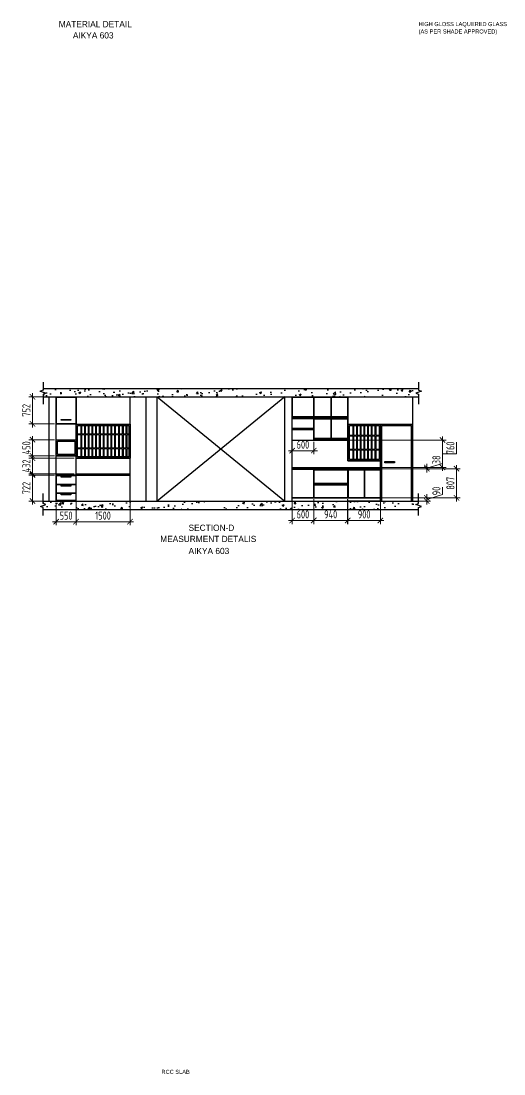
# Model space of a CAD drawing. Header units: millimetres. Extents: x -184691 to 158232, y -112569 to 33289.
# Drawn here: x -121381 to -107975, y -57496 to -28241 of the extents above; entities that cross this region are included whole.
import ezdxf

# ---------------------------------------------------------------- set-up
doc = ezdxf.new("R2010")
doc.units = ezdxf.units.MM
doc.header["$LTSCALE"] = 10
doc.header["$PDMODE"] = 35
doc.header["$PDSIZE"] = 500
doc.layers.add('A--SPACEREF', color=3, linetype='Continuous')
doc.layers.add('DIMM-1', color=1, linetype='Continuous')
doc.styles.add('ISO', font='isocp2.shx', dxfattribs={"width": 0.8})
doc.dimstyles.new('A-DIM-100', dxfattribs={"dimscale": 100, "dimtxt": 2.25, "dimasz": 1.5, "dimexe": 1, "dimexo": 0.5, "dimgap": 0, "dimtad": 0, "dimdec": 0, "dimzin": 12, "dimdsep": 46, "dimtxsty": 'ISO', "dimblk": 'ARCHTICK', "dimcen": 1, "dimdle": 1, "dimclrd": 8, "dimclre": 8, "dimclrt": 256, "dimadec": 0, "dimazin": 3, "dimtfac": 1, "dimtdec": 0, "dimtmove": 1, "dimatfit": 2, "dimfxl": 1, "dimtvp": 0.75, "dimtolj": 1, "dimtzin": 12, "dimlwd": 18, "dimlwe": 18, "dimarcsym": 0})

# ---------------------------------------------------------------- blocks, each defined once
blk = doc.blocks.new('_ArchTick')
at = {"color": 0, "const_width": 0.15}
blk.add_lwpolyline([(-0.5, -0.5), (0.5, 0.5)], dxfattribs=at)
blk = doc.blocks.new('*D406')
at = {"color": 8, "lineweight": 18}
for p, q in [((-109680, -41400), (-109680, -41195)), ((-111355, -41487), (-110018, -41487)), ((-110118, -41387), (-110118, -41677)), ((-110118, -41532), (-109680, -41400)), ((-111355, -41577), (-110018, -41577))]:
    blk.add_line(p, q, dxfattribs=at)
at = {"layer": 'Defpoints', "color": 0}
for p in [(-111405, -41487), (-111405, -41577), (-110118, -41577)]:
    blk.add_point(p, dxfattribs=at)
at = {"color": 8, "lineweight": 18, "xscale": 150, "yscale": 150, "zscale": 150}
for p, rotation in [((-110118, -41487), 90), ((-110118, -41577), 270)]:
    blk.add_blockref('_ArchTick', p, dxfattribs=dict(at, rotation=rotation))
at = {"insert": (-109849, -41298), "char_height": 225, "attachment_point": 5, "rotation": 90, "style": 'ISO'}
blk.add_mtext('\\A1;90', dxfattribs=at)
blk = doc.blocks.new('*D407')
at = {"color": 8, "lineweight": 18}
for p, q in [((-109291, -41587), (-109291, -40580)), ((-111355, -40680), (-109191, -40680)), ((-111355, -41487), (-109191, -41487))]:
    blk.add_line(p, q, dxfattribs=at)
at = {"layer": 'Defpoints', "color": 0}
for p in [(-111405, -40680), (-109291, -40680), (-111405, -41487)]:
    blk.add_point(p, dxfattribs=at)
at = {"color": 8, "lineweight": 18, "xscale": 150, "yscale": 150, "zscale": 150}
for p, rotation in [((-109291, -40680), 90), ((-109291, -41487), 270)]:
    blk.add_blockref('_ArchTick', p, dxfattribs=dict(at, rotation=rotation))
at = {"insert": (-109460, -41083), "char_height": 225, "attachment_point": 5, "rotation": 90, "style": 'ISO'}
blk.add_mtext('\\A1;807', dxfattribs=at)
blk = doc.blocks.new('*D408')
at = {"color": 8, "lineweight": 18}
for p, q in [((-109680, -40530), (-109680, -40332)), ((-111355, -40642), (-110018, -40642)), ((-110118, -40661), (-109680, -40530)), ((-110118, -40780), (-110118, -40542)), ((-111355, -40680), (-110018, -40680))]:
    blk.add_line(p, q, dxfattribs=at)
at = {"layer": 'Defpoints', "color": 0}
for p in [(-111405, -40642), (-110118, -40642), (-111405, -40680)]:
    blk.add_point(p, dxfattribs=at)
at = {"color": 8, "lineweight": 18, "xscale": 150, "yscale": 150, "zscale": 150}
for p, rotation in [((-110118, -40642), 90), ((-110118, -40680), 270)]:
    blk.add_blockref('_ArchTick', p, dxfattribs=dict(at, rotation=rotation))
at = {"insert": (-109849, -40431), "char_height": 225, "attachment_point": 5, "rotation": 90, "style": 'ISO'}
blk.add_mtext('\\A1;38', dxfattribs=at)
blk = doc.blocks.new('*D409')
at = {"color": 8, "lineweight": 18}
for p, q in [((-109680, -39782), (-109680, -40742)), ((-112255, -39882), (-109580, -39882)), ((-109291, -40262), (-109291, -39938)), ((-109680, -40262), (-109291, -40262)), ((-112255, -40642), (-109580, -40642))]:
    blk.add_line(p, q, dxfattribs=at)
at = {"layer": 'Defpoints', "color": 0}
for p in [(-112305, -39882), (-112305, -40642), (-109680, -40642)]:
    blk.add_point(p, dxfattribs=at)
at = {"color": 8, "lineweight": 18, "xscale": 150, "yscale": 150, "zscale": 150}
for p, rotation in [((-109680, -39882), 90), ((-109680, -40642), 270)]:
    blk.add_blockref('_ArchTick', p, dxfattribs=dict(at, rotation=rotation))
at = {"insert": (-109460, -40100), "char_height": 225, "attachment_point": 5, "rotation": 90, "style": 'ISO'}
blk.add_mtext('\\A1;760', dxfattribs=at)
blk = doc.blocks.new('*D410')
at = {"color": 8, "lineweight": 18}
for p, q in [((-113855, -41527), (-113855, -42217)), ((-113255, -41527), (-113255, -42217)), ((-113955, -42117), (-113155, -42117))]:
    blk.add_line(p, q, dxfattribs=at)
at = {"layer": 'Defpoints', "color": 0}
for p in [(-113855, -41477), (-113255, -41477), (-113255, -42117)]:
    blk.add_point(p, dxfattribs=at)
at = {"color": 8, "lineweight": 18, "xscale": 150, "yscale": 150, "zscale": 150, "rotation": 180}
blk.add_blockref('_ArchTick', (-113855, -42117), dxfattribs=at)
at = {"color": 8, "lineweight": 18, "xscale": 150, "yscale": 150, "zscale": 150}
blk.add_blockref('_ArchTick', (-113255, -42117), dxfattribs=at)
at = {"insert": (-113555, -41948), "char_height": 225, "attachment_point": 5, "style": 'ISO'}
blk.add_mtext('\\A1;600', dxfattribs=at)
blk = doc.blocks.new('*D411')
at = {"color": 8, "lineweight": 18}
for p, q in [((-113255, -41527), (-113255, -42217)), ((-112315, -41527), (-112315, -42217)), ((-113355, -42117), (-112215, -42117))]:
    blk.add_line(p, q, dxfattribs=at)
at = {"layer": 'Defpoints', "color": 0}
for p in [(-113255, -41477), (-112315, -41477), (-112315, -42117)]:
    blk.add_point(p, dxfattribs=at)
at = {"color": 8, "lineweight": 18, "xscale": 150, "yscale": 150, "zscale": 150, "rotation": 180}
blk.add_blockref('_ArchTick', (-113255, -42117), dxfattribs=at)
at = {"color": 8, "lineweight": 18, "xscale": 150, "yscale": 150, "zscale": 150}
blk.add_blockref('_ArchTick', (-112315, -42117), dxfattribs=at)
at = {"insert": (-112785, -41948), "char_height": 225, "attachment_point": 5, "style": 'ISO'}
blk.add_mtext('\\A1;940', dxfattribs=at)
blk = doc.blocks.new('*D412')
at = {"color": 8, "lineweight": 18}
for p, q in [((-112305, -41537), (-112305, -42217)), ((-111405, -41537), (-111405, -42217)), ((-112405, -42117), (-111305, -42117))]:
    blk.add_line(p, q, dxfattribs=at)
at = {"layer": 'Defpoints', "color": 0}
for p in [(-112305, -41487), (-111405, -41487), (-111405, -42117)]:
    blk.add_point(p, dxfattribs=at)
at = {"color": 8, "lineweight": 18, "xscale": 150, "yscale": 150, "zscale": 150, "rotation": 180}
blk.add_blockref('_ArchTick', (-112305, -42117), dxfattribs=at)
at = {"color": 8, "lineweight": 18, "xscale": 150, "yscale": 150, "zscale": 150}
blk.add_blockref('_ArchTick', (-111405, -42117), dxfattribs=at)
at = {"insert": (-111855, -41948), "char_height": 225, "attachment_point": 5, "style": 'ISO'}
blk.add_mtext('\\A1;900', dxfattribs=at)
blk = doc.blocks.new('*D413')
at = {"color": 8, "lineweight": 18}
for p, q in [((-113855, -39932), (-113855, -40278)), ((-113255, -39932), (-113255, -40278)), ((-113955, -40178), (-113155, -40178))]:
    blk.add_line(p, q, dxfattribs=at)
at = {"layer": 'Defpoints', "color": 0}
for p in [(-113855, -39882), (-113255, -39882), (-113255, -40178)]:
    blk.add_point(p, dxfattribs=at)
at = {"color": 8, "lineweight": 18, "xscale": 150, "yscale": 150, "zscale": 150, "rotation": 180}
blk.add_blockref('_ArchTick', (-113855, -40178), dxfattribs=at)
at = {"color": 8, "lineweight": 18, "xscale": 150, "yscale": 150, "zscale": 150}
blk.add_blockref('_ArchTick', (-113255, -40178), dxfattribs=at)
at = {"insert": (-113555, -40010), "char_height": 225, "attachment_point": 5, "style": 'ISO'}
blk.add_mtext('\\A1;600', dxfattribs=at)
blk = doc.blocks.new('*D414')
at = {"color": 8, "lineweight": 18}
for p, q in [((-120405, -41627), (-120405, -42251)), ((-119855, -41627), (-119855, -42251)), ((-119755, -42151), (-120505, -42151))]:
    blk.add_line(p, q, dxfattribs=at)
at = {"layer": 'Defpoints', "color": 0}
for p in [(-120405, -41577), (-119855, -41577), (-120405, -42151)]:
    blk.add_point(p, dxfattribs=at)
at = {"color": 8, "lineweight": 18, "xscale": 150, "yscale": 150, "zscale": 150, "rotation": 180}
blk.add_blockref('_ArchTick', (-120405, -42151), dxfattribs=at)
at = {"color": 8, "lineweight": 18, "xscale": 150, "yscale": 150, "zscale": 150}
blk.add_blockref('_ArchTick', (-119855, -42151), dxfattribs=at)
at = {"insert": (-120130, -41982), "char_height": 225, "attachment_point": 5, "style": 'ISO'}
blk.add_mtext('\\A1;550', dxfattribs=at)
blk = doc.blocks.new('*D415')
at = {"color": 8, "lineweight": 18}
for p, q in [((-119855, -40905), (-119855, -42251)), ((-118355, -40905), (-118355, -42251)), ((-119955, -42151), (-118255, -42151))]:
    blk.add_line(p, q, dxfattribs=at)
at = {"layer": 'Defpoints', "color": 0}
for p in [(-119855, -40855), (-118355, -40855), (-118355, -42151)]:
    blk.add_point(p, dxfattribs=at)
at = {"color": 8, "lineweight": 18, "xscale": 150, "yscale": 150, "zscale": 150, "rotation": 180}
blk.add_blockref('_ArchTick', (-119855, -42151), dxfattribs=at)
at = {"color": 8, "lineweight": 18, "xscale": 150, "yscale": 150, "zscale": 150}
blk.add_blockref('_ArchTick', (-118355, -42151), dxfattribs=at)
at = {"insert": (-119105, -41982), "char_height": 225, "attachment_point": 5, "style": 'ISO'}
blk.add_mtext('\\A1;1500', dxfattribs=at)
blk = doc.blocks.new('*D416')
at = {"color": 8, "lineweight": 18}
for p, q in [((-120455, -40855), (-121164, -40855)), ((-121064, -41677), (-121064, -40755)), ((-120455, -41577), (-121164, -41577))]:
    blk.add_line(p, q, dxfattribs=at)
at = {"layer": 'Defpoints', "color": 0}
for p in [(-121064, -40855), (-120405, -40855), (-120405, -41577)]:
    blk.add_point(p, dxfattribs=at)
at = {"color": 8, "lineweight": 18, "xscale": 150, "yscale": 150, "zscale": 150}
for p, rotation in [((-121064, -40855), 90), ((-121064, -41577), 270)]:
    blk.add_blockref('_ArchTick', p, dxfattribs=dict(at, rotation=rotation))
at = {"insert": (-121233, -41216), "char_height": 225, "attachment_point": 5, "rotation": 90, "style": 'ISO'}
blk.add_mtext('\\A1;722', dxfattribs=at)
blk = doc.blocks.new('*D417')
at = {"color": 8, "lineweight": 18}
for p, q in [((-121064, -40423), (-121064, -39773)), ((-120455, -39873), (-121164, -39873)), ((-120455, -40323), (-121164, -40323))]:
    blk.add_line(p, q, dxfattribs=at)
at = {"layer": 'Defpoints', "color": 0}
for p in [(-121064, -39873), (-120405, -39873), (-120405, -40323)]:
    blk.add_point(p, dxfattribs=at)
at = {"color": 8, "lineweight": 18, "xscale": 150, "yscale": 150, "zscale": 150}
for p, rotation in [((-121064, -39873), 90), ((-121064, -40323), 270)]:
    blk.add_blockref('_ArchTick', p, dxfattribs=dict(at, rotation=rotation))
at = {"insert": (-121233, -40098), "char_height": 225, "attachment_point": 5, "rotation": 90, "style": 'ISO'}
blk.add_mtext('\\A1;450', dxfattribs=at)
blk = doc.blocks.new('*D418')
at = {"color": 8, "lineweight": 18}
for p, q in [((-121064, -38581), (-121064, -39533)), ((-120455, -38681), (-121164, -38681)), ((-120455, -39433), (-121164, -39433))]:
    blk.add_line(p, q, dxfattribs=at)
at = {"layer": 'Defpoints', "color": 0}
for p in [(-120405, -38681), (-121064, -39433), (-120405, -39433)]:
    blk.add_point(p, dxfattribs=at)
at = {"color": 8, "lineweight": 18, "xscale": 150, "yscale": 150, "zscale": 150}
for p, rotation in [((-121064, -38681), 90), ((-121064, -39433), 270)]:
    blk.add_blockref('_ArchTick', p, dxfattribs=dict(at, rotation=rotation))
at = {"insert": (-121233, -39057), "char_height": 225, "attachment_point": 5, "rotation": 90, "style": 'ISO'}
blk.add_mtext('\\A1;752', dxfattribs=at)
blk = doc.blocks.new('*D426')
at = {"color": 8, "lineweight": 18}
for p, q in [((-121064, -40917), (-121064, -40285)), ((-119905, -40385), (-121164, -40385)), ((-119905, -40817), (-121164, -40817))]:
    blk.add_line(p, q, dxfattribs=at)
at = {"layer": 'Defpoints', "color": 0}
for p in [(-121064, -40385), (-119855, -40385), (-119855, -40817)]:
    blk.add_point(p, dxfattribs=at)
at = {"color": 8, "lineweight": 18, "xscale": 150, "yscale": 150, "zscale": 150}
for p, rotation in [((-121064, -40385), 90), ((-121064, -40817), 270)]:
    blk.add_blockref('_ArchTick', p, dxfattribs=dict(at, rotation=rotation))
at = {"insert": (-121233, -40601), "char_height": 225, "attachment_point": 5, "rotation": 90, "style": 'ISO'}
blk.add_mtext('\\A1;432', dxfattribs=at)

msp = doc.modelspace()

# ---------------------------------------------------------------- hatches: boundary and pattern name
h = msp.add_hatch()
h.set_pattern_fill('AR-CONC', color=256, scale=3, style=0)
h.set_pattern_definition([(50, (-142798.6, -27268.06), (546.554, -47.817), [57.15, -628.65]), (355, (-142798.6, -27268.06), (-105.7285, 573.17), [45.72, -502.92]), (100.451, (-142753.04, -27272.05), (440.8275, 525.35), [48.57, -534.27]), (46.1842, (-142798.6, -27115.66), (813.237, -126.127), [85.725, -942.975]), (96.6356, (-142730.8, -27126.2), (712.213, 742.277), [72.855, -801.405]), (351.184, (-142798.6, -27115.7), (712.214, 742.275), [68.58, -754.38]), (21, (-142722.4, -27153.76), (454.8446, -306.7966), [57.15, -628.65]), (326, (-142722.4, -27153.76), (185.406, 552.564), [45.72, -502.92]), (71.4514, (-142684.5, -27179.33), (640.2495, 245.7686), [48.57, -534.27]), (37.5, (-142798.58, -27268.06), (9.2658, 253.6651), [0, -496.824, 0, -510.54, 0, -504.825]), (7.5, (-142798.58, -27268.06), (200.459, 300.5417), [0, -291.084, 0, -485.394, 0, -192.405]), (327.5, (-142968.5, -27268.06), (406.7718, -17.1862), [0, -190.5, 0, -594.36, 0, -788.67]), (317.5, (-143044.7, -27268.06), (444.3875, 76.2795), [0, -247.65, 0, -394.716, 0, -560.07])])
h.paths.add_polyline_path([(-120765.9, -38452.3), (-120765.9, -38499.3), (-120841.7, -38526.9), (-120690.1, -38582.1), (-120765.9, -38609.7), (-120765.9, -38680.9), (-110343.4, -38680.9), (-110343.4, -38609.7), (-110419.2, -38582.1), (-110267.6, -38526.9), (-110343.4, -38499.3), (-110343.4, -38452.3)])
h.paths.add_polyline_path([(-110343.4, -41808.1), (-110343.4, -41758.5), (-110267.6, -41730.9), (-110419.2, -41675.7), (-110343.4, -41648.1), (-110343.4, -41576.9), (-120765.9, -41576.9), (-120765.9, -41648.1), (-120690.1, -41675.7), (-120841.7, -41730.9), (-120765.9, -41758.5), (-120765.9, -41808.1)])

# ---------------------------------------------------------------- linework, layer by layer
for p, q in [((-120765.9, -38452.3), (-110343.4, -38452.3)), ((-120765.9, -38680.9), (-110343.4, -38680.9)), ((-120604.6, -41576.9), (-120604.6, -38680.9)), ((-120404.6, -41576.9), (-120404.6, -38680.9)), ((-119854.6, -41576.9), (-119854.6, -38680.9)), ((-118354.6, -41576.9), (-118354.6, -38680.9)), ((-117904.6, -41576.9), (-117904.6, -38680.9)), ((-117604.6, -41576.9), (-117604.6, -38680.9)), ((-117604.6, -38680.9), (-114054.6, -41576.9)), ((-114054.6, -38680.9), (-117604.6, -41576.9)), ((-114054.6, -41576.9), (-114054.6, -38680.9)), ((-113854.6, -41576.9), (-113854.6, -38680.9)), ((-113254.6, -39882.2), (-113254.6, -38680.9)), ((-113254.6, -38680.9), (-112304.6, -38680.9)), ((-112779.6, -38690.3), (-112779.6, -39270.9)), ((-112769.6, -38690.3), (-112769.6, -39270.9)), ((-112304.6, -38680.9), (-112304.6, -40461)), ((-110504.6, -41576.9), (-110504.6, -38680.9)), ((-119854.6, -39443.3), (-118354.6, -39443.3)), ((-119724.1, -39481.3), (-119724.1, -39708)), ((-119704.1, -39481.3), (-119704.1, -39708)), ((-119621, -39481.3), (-119621, -39708)), ((-119621, -39481.3), (-119621, -39708)), ((-119601, -39481.3), (-119601, -39708)), ((-119601, -39481.3), (-119601, -39708)), ((-119517.8, -39481.3), (-119517.8, -39708)), ((-119497.8, -39481.3), (-119497.8, -39708)), ((-119414.6, -39481.3), (-119414.6, -39708)), ((-119414.6, -39481.3), (-119414.6, -39708)), ((-119394.6, -39481.3), (-119394.6, -39708)), ((-119394.6, -39481.3), (-119394.6, -39708)), ((-119311.5, -39481.3), (-119311.5, -39708)), ((-119311.5, -39481.3), (-119311.5, -39708)), ((-119291.5, -39481.3), (-119291.5, -39708)), ((-119291.5, -39481.3), (-119291.5, -39708)), ((-119208.3, -39481.3), (-119208.3, -39708)), ((-119208.3, -39481.3), (-119208.3, -39708)), ((-119188.3, -39481.3), (-119188.3, -39708)), ((-119188.3, -39481.3), (-119188.3, -39708)), ((-119105.2, -39481.3), (-119105.2, -39708)), ((-119085.2, -39481.3), (-119085.2, -39708)), ((-118992.6, -39481.3), (-118992.6, -39708)), ((-118972.6, -39481.3), (-118972.6, -39708)), ((-118889.5, -39481.3), (-118889.5, -39708)), ((-118889.5, -39481.3), (-118889.5, -39708)), ((-118869.5, -39481.3), (-118869.5, -39708)), ((-118869.5, -39481.3), (-118869.5, -39708)), ((-118786.3, -39481.3), (-118786.3, -39708)), ((-118766.3, -39481.3), (-118766.3, -39708)), ((-118673.8, -39481.3), (-118673.8, -39708)), ((-118653.8, -39481.3), (-118653.8, -39708)), ((-118570.6, -39481.3), (-118570.6, -39708)), ((-118570.6, -39481.3), (-118570.6, -39708)), ((-118550.6, -39481.3), (-118550.6, -39708)), ((-118550.6, -39481.3), (-118550.6, -39708)), ((-118467.5, -39481.3), (-118467.5, -39708)), ((-118447.5, -39481.3), (-118447.5, -39708)), ((-113854.6, -39282.2), (-112304.6, -39282.2)), ((-112779.6, -39291.5), (-112779.6, -39872.2)), ((-112769.6, -39291.5), (-112769.6, -39872.2)), ((-112304.6, -39443.3), (-110504.6, -39443.3)), ((-112174.1, -39481.3), (-112174.1, -39746.7)), ((-112154.1, -39481.3), (-112154.1, -39746.7)), ((-112071, -39481.3), (-112071, -39746.7)), ((-112071, -39481.3), (-112071, -39746.7)), ((-112051, -39481.3), (-112051, -39746.7)), ((-112051, -39481.3), (-112051, -39746.7)), ((-111967.8, -39481.3), (-111967.8, -39746.7)), ((-111947.8, -39481.3), (-111947.8, -39746.7)), ((-111864.6, -39481.3), (-111864.6, -39746.7)), ((-111864.6, -39481.3), (-111864.6, -39746.7)), ((-111844.6, -39481.3), (-111844.6, -39746.7)), ((-111844.6, -39481.3), (-111844.6, -39746.7)), ((-111761.5, -39481.3), (-111761.5, -39746.7)), ((-111761.5, -39481.3), (-111761.5, -39746.7)), ((-111741.5, -39481.3), (-111741.5, -39746.7)), ((-111741.5, -39481.3), (-111741.5, -39746.7)), ((-111658.3, -39481.3), (-111658.3, -39746.7)), ((-111658.3, -39481.3), (-111658.3, -39746.7)), ((-111638.3, -39481.3), (-111638.3, -39746.7)), ((-111638.3, -39481.3), (-111638.3, -39746.7)), ((-111555.2, -39481.3), (-111555.2, -39746.7)), ((-111535.2, -39481.3), (-111535.2, -39746.7)), ((-111404.6, -41576.9), (-111404.6, -39443.3)), ((-111366.6, -41576.9), (-111366.6, -39481.3)), ((-111366.6, -39481.3), (-110542.6, -39481.3)), ((-110542.6, -41576.9), (-110542.6, -39481.3)), ((-119816.6, -39708), (-119724.1, -39708)), ((-119816.6, -39728), (-119724.1, -39728)), ((-119724.1, -39728), (-119724.1, -40096)), ((-119704.1, -39708), (-119621, -39708)), ((-119704.1, -39728), (-119704.1, -40096)), ((-119704.1, -39728), (-119621, -39728)), ((-119621, -39728), (-119621, -40096)), ((-119621, -39728), (-119621, -40096)), ((-119601, -39708), (-119517.8, -39708)), ((-119601, -39728), (-119601, -40096)), ((-119601, -39728), (-119601, -40096)), ((-119601, -39728), (-119517.8, -39728)), ((-119517.8, -39728), (-119517.8, -40096)), ((-119497.8, -39708), (-119414.6, -39708)), ((-119497.8, -39728), (-119497.8, -40096)), ((-119497.8, -39728), (-119414.6, -39728)), ((-119414.6, -39728), (-119414.6, -40096)), ((-119414.6, -39728), (-119414.6, -40096)), ((-119394.6, -39708), (-119311.5, -39708)), ((-119394.6, -39728), (-119394.6, -40096)), ((-119394.6, -39728), (-119394.6, -40096)), ((-119394.6, -39728), (-119311.5, -39728)), ((-119311.5, -39728), (-119311.5, -40096)), ((-119311.5, -39728), (-119311.5, -40096)), ((-119291.5, -39708), (-119208.3, -39708)), ((-119291.5, -39728), (-119291.5, -40096)), ((-119291.5, -39728), (-119291.5, -40096)), ((-119291.5, -39728), (-119208.3, -39728)), ((-119208.3, -39728), (-119208.3, -40096)), ((-119208.3, -39728), (-119208.3, -40096)), ((-119188.3, -39708), (-119105.2, -39708)), ((-119188.3, -39728), (-119188.3, -40096)), ((-119188.3, -39728), (-119188.3, -40096)), ((-119188.3, -39728), (-119105.2, -39728)), ((-119105.2, -39728), (-119105.2, -40096)), ((-119085.2, -39708), (-118992.6, -39708)), ((-119085.2, -39708), (-118992.6, -39708)), ((-119085.2, -39728), (-119085.2, -40096)), ((-119085.2, -39728), (-118992.6, -39728)), ((-119085.2, -39728), (-118992.6, -39728)), ((-118992.6, -39728), (-118992.6, -40096)), ((-118972.6, -39708), (-118889.5, -39708)), ((-118972.6, -39728), (-118972.6, -40096)), ((-118972.6, -39728), (-118889.5, -39728)), ((-118889.5, -39728), (-118889.5, -40096)), ((-118889.5, -39728), (-118889.5, -40096)), ((-118869.5, -39708), (-118786.3, -39708)), ((-118869.5, -39728), (-118869.5, -40096)), ((-118869.5, -39728), (-118869.5, -40096)), ((-118869.5, -39728), (-118786.3, -39728)), ((-118786.3, -39728), (-118786.3, -40096)), ((-118766.3, -39708), (-118683.2, -39708)), ((-118766.3, -39708), (-118673.8, -39708)), ((-118766.3, -39728), (-118766.3, -40096)), ((-118766.3, -39728), (-118683.2, -39728)), ((-118766.3, -39728), (-118673.8, -39728)), ((-118673.8, -39728), (-118673.8, -40096)), ((-118653.8, -39708), (-118570.6, -39708)), ((-118653.8, -39728), (-118653.8, -40096)), ((-118653.8, -39728), (-118570.6, -39728)), ((-118570.6, -39728), (-118570.6, -40096)), ((-118570.6, -39728), (-118570.6, -40096)), ((-118550.6, -39708), (-118467.5, -39708)), ((-118550.6, -39728), (-118550.6, -40096)), ((-118550.6, -39728), (-118550.6, -40096)), ((-118550.6, -39728), (-118467.5, -39728)), ((-118467.5, -39728), (-118467.5, -40096)), ((-118447.5, -39708), (-118392.6, -39708)), ((-118447.5, -39728), (-118447.5, -40096)), ((-118447.5, -39728), (-118392.6, -39728)), ((-113854.6, -39553.8), (-113254.6, -39553.8)), ((-113854.6, -39593.8), (-113254.6, -39593.8)), ((-112266.6, -39746.7), (-112174.1, -39746.7)), ((-112266.6, -39766.7), (-112174.1, -39766.7)), ((-112174.1, -39766.7), (-112174.1, -40134.7)), ((-112154.1, -39746.7), (-112071, -39746.7)), ((-112154.1, -39766.7), (-112154.1, -40134.7)), ((-112154.1, -39766.7), (-112071, -39766.7)), ((-112071, -39766.7), (-112071, -40134.7)), ((-112071, -39766.7), (-112071, -40134.7)), ((-112051, -39746.7), (-111967.8, -39746.7)), ((-112051, -39766.7), (-112051, -40134.7)), ((-112051, -39766.7), (-112051, -40134.7)), ((-112051, -39766.7), (-111967.8, -39766.7)), ((-111967.8, -39766.7), (-111967.8, -40134.7)), ((-111947.8, -39746.7), (-111864.6, -39746.7)), ((-111947.8, -39766.7), (-111947.8, -40134.7)), ((-111947.8, -39766.7), (-111864.6, -39766.7)), ((-111864.6, -39766.7), (-111864.6, -40134.7)), ((-111864.6, -39766.7), (-111864.6, -40134.7)), ((-111844.6, -39746.7), (-111761.5, -39746.7)), ((-111844.6, -39766.7), (-111844.6, -40134.7)), ((-111844.6, -39766.7), (-111844.6, -40134.7)), ((-111844.6, -39766.7), (-111761.5, -39766.7)), ((-111761.5, -39766.7), (-111761.5, -40134.7)), ((-111761.5, -39766.7), (-111761.5, -40134.7)), ((-111741.5, -39746.7), (-111658.3, -39746.7)), ((-111741.5, -39766.7), (-111741.5, -40134.7)), ((-111741.5, -39766.7), (-111741.5, -40134.7)), ((-111741.5, -39766.7), (-111658.3, -39766.7)), ((-111658.3, -39766.7), (-111658.3, -40134.7)), ((-111658.3, -39766.7), (-111658.3, -40134.7)), ((-111638.3, -39746.7), (-111555.2, -39746.7)), ((-111638.3, -39766.7), (-111638.3, -40134.7)), ((-111638.3, -39766.7), (-111638.3, -40134.7)), ((-111638.3, -39766.7), (-111555.2, -39766.7)), ((-111555.2, -39766.7), (-111555.2, -40134.7)), ((-111535.2, -39746.7), (-111442.6, -39746.7)), ((-111535.2, -39766.7), (-111535.2, -40134.7)), ((-111535.2, -39766.7), (-111442.6, -39766.7)), ((-120404.6, -39873.3), (-119854.6, -39873.3)), ((-113854.6, -39882.2), (-112304.6, -39882.2)), ((-120404.6, -40323.3), (-119854.6, -40323.3)), ((-119816.6, -40096), (-119724.1, -40096)), ((-119816.6, -40116), (-119724.1, -40116)), ((-119724.1, -40116), (-119724.1, -40347)), ((-119704.1, -40096), (-119621, -40096)), ((-119704.1, -40116), (-119704.1, -40347)), ((-119704.1, -40116), (-119621, -40116)), ((-119621, -40116), (-119621, -40347)), ((-119621, -40116), (-119621, -40347)), ((-119601, -40096), (-119517.8, -40096)), ((-119601, -40116), (-119601, -40347)), ((-119601, -40116), (-119601, -40347)), ((-119601, -40116), (-119517.8, -40116)), ((-119517.8, -40116), (-119517.8, -40347)), ((-119497.8, -40096), (-119414.6, -40096)), ((-119497.8, -40116), (-119497.8, -40347)), ((-119497.8, -40116), (-119414.6, -40116)), ((-119414.6, -40116), (-119414.6, -40347)), ((-119414.6, -40116), (-119414.6, -40347)), ((-119394.6, -40096), (-119311.5, -40096)), ((-119394.6, -40116), (-119394.6, -40347)), ((-119394.6, -40116), (-119394.6, -40347)), ((-119394.6, -40116), (-119311.5, -40116)), ((-119311.5, -40116), (-119311.5, -40347)), ((-119311.5, -40116), (-119311.5, -40347)), ((-119291.5, -40096), (-119208.3, -40096)), ((-119291.5, -40116), (-119291.5, -40347)), ((-119291.5, -40116), (-119291.5, -40347)), ((-119291.5, -40116), (-119208.3, -40116)), ((-119208.3, -40116), (-119208.3, -40347)), ((-119208.3, -40116), (-119208.3, -40347)), ((-119188.3, -40096), (-119105.2, -40096)), ((-119188.3, -40116), (-119188.3, -40347)), ((-119188.3, -40116), (-119188.3, -40347)), ((-119188.3, -40116), (-119105.2, -40116)), ((-119105.2, -40116), (-119105.2, -40347)), ((-119085.2, -40096), (-118992.6, -40096)), ((-119085.2, -40096), (-118992.6, -40096)), ((-119085.2, -40116), (-119085.2, -40347)), ((-119085.2, -40116), (-118992.6, -40116)), ((-119085.2, -40116), (-118992.6, -40116)), ((-118992.6, -40116), (-118992.6, -40347)), ((-118972.6, -40096), (-118889.5, -40096)), ((-118972.6, -40116), (-118972.6, -40347)), ((-118972.6, -40116), (-118889.5, -40116)), ((-118889.5, -40116), (-118889.5, -40347)), ((-118889.5, -40116), (-118889.5, -40347)), ((-118869.5, -40096), (-118786.3, -40096)), ((-118869.5, -40116), (-118869.5, -40347)), ((-118869.5, -40116), (-118869.5, -40347)), ((-118869.5, -40116), (-118786.3, -40116)), ((-118786.3, -40116), (-118786.3, -40347)), ((-118766.3, -40096), (-118683.2, -40096)), ((-118766.3, -40096), (-118673.8, -40096)), ((-118766.3, -40116), (-118766.3, -40347)), ((-118766.3, -40116), (-118683.2, -40116)), ((-118766.3, -40116), (-118673.8, -40116)), ((-118673.8, -40116), (-118673.8, -40347)), ((-118653.8, -40096), (-118570.6, -40096)), ((-118653.8, -40116), (-118653.8, -40347)), ((-118653.8, -40116), (-118570.6, -40116)), ((-118570.6, -40116), (-118570.6, -40347)), ((-118570.6, -40116), (-118570.6, -40347)), ((-118550.6, -40096), (-118467.5, -40096)), ((-118550.6, -40116), (-118550.6, -40347)), ((-118550.6, -40116), (-118550.6, -40347)), ((-118550.6, -40116), (-118467.5, -40116)), ((-118467.5, -40116), (-118467.5, -40347)), ((-118447.5, -40096), (-118392.6, -40096)), ((-118447.5, -40116), (-118447.5, -40347)), ((-118447.5, -40116), (-118392.6, -40116)), ((-112266.6, -40134.7), (-112174.1, -40134.7)), ((-112266.6, -40154.7), (-112174.1, -40154.7)), ((-112174.1, -40154.7), (-112174.1, -40423)), ((-112154.1, -40134.7), (-112071, -40134.7)), ((-112154.1, -40154.7), (-112154.1, -40423)), ((-112154.1, -40154.7), (-112071, -40154.7)), ((-112071, -40154.7), (-112071, -40423)), ((-112071, -40154.7), (-112071, -40423)), ((-112051, -40134.7), (-111967.8, -40134.7)), ((-112051, -40154.7), (-112051, -40423)), ((-112051, -40154.7), (-112051, -40423)), ((-112051, -40154.7), (-111967.8, -40154.7)), ((-111967.8, -40154.7), (-111967.8, -40423)), ((-111947.8, -40134.7), (-111864.6, -40134.7)), ((-111947.8, -40154.7), (-111947.8, -40423)), ((-111947.8, -40154.7), (-111864.6, -40154.7)), ((-111864.6, -40154.7), (-111864.6, -40423)), ((-111864.6, -40154.7), (-111864.6, -40423)), ((-111844.6, -40134.7), (-111761.5, -40134.7)), ((-111844.6, -40154.7), (-111844.6, -40423)), ((-111844.6, -40154.7), (-111844.6, -40423)), ((-111844.6, -40154.7), (-111761.5, -40154.7)), ((-111761.5, -40154.7), (-111761.5, -40423)), ((-111761.5, -40154.7), (-111761.5, -40423)), ((-111741.5, -40134.7), (-111658.3, -40134.7)), ((-111741.5, -40154.7), (-111741.5, -40423)), ((-111741.5, -40154.7), (-111741.5, -40423)), ((-111741.5, -40154.7), (-111658.3, -40154.7)), ((-111658.3, -40154.7), (-111658.3, -40423)), ((-111658.3, -40154.7), (-111658.3, -40423)), ((-111638.3, -40134.7), (-111555.2, -40134.7)), ((-111638.3, -40154.7), (-111638.3, -40423)), ((-111638.3, -40154.7), (-111638.3, -40423)), ((-111638.3, -40154.7), (-111555.2, -40154.7)), ((-111555.2, -40154.7), (-111555.2, -40423)), ((-111535.2, -40134.7), (-111442.6, -40134.7)), ((-111535.2, -40154.7), (-111535.2, -40423)), ((-111535.2, -40154.7), (-111442.6, -40154.7)), ((-119854.6, -40385), (-118354.6, -40385)), ((-113854.6, -40641.9), (-111404.6, -40641.9)), ((-113254.6, -41486.5), (-113254.6, -40641.9)), ((-112304.6, -40461), (-111404.6, -40461)), ((-119854.6, -40854.9), (-120404.6, -40854.9)), ((-119854.6, -40816.9), (-118354.6, -40816.9)), ((-119854.6, -40854.9), (-118354.6, -40854.9)), ((-113854.6, -40679.9), (-111404.6, -40679.9)), ((-113854.6, -40689.9), (-113254.6, -40689.9)), ((-113244.6, -40689.9), (-112314.6, -40689.9)), ((-113244.6, -40709.9), (-112314.6, -40709.9)), ((-112304.6, -40679.9), (-112304.6, -41486.5)), ((-112294.6, -40689.9), (-111854.6, -40689.9)), ((-112294.6, -40709.9), (-111854.6, -40709.9)), ((-111854.6, -40689.9), (-111854.6, -41476.5)), ((-111844.6, -40689.9), (-111414.6, -40689.9)), ((-111844.6, -40689.9), (-111844.6, -41476.5)), ((-111844.6, -40709.9), (-111414.6, -40709.9)), ((-120394.6, -41104.9), (-119864.6, -41104.9)), ((-120394.6, -41114.9), (-119864.6, -41114.9)), ((-113244.6, -41083.2), (-112314.6, -41083.2)), ((-113244.6, -41093.2), (-112314.6, -41093.2)), ((-113244.6, -41123.2), (-112314.6, -41123.2)), ((-120394.6, -41344.9), (-119864.6, -41344.9)), ((-120394.6, -41354.9), (-119864.6, -41354.9)), ((-113854.6, -41476.5), (-113254.6, -41476.5)), ((-113854.6, -41486.5), (-111404.6, -41486.5)), ((-113244.6, -41476.5), (-112314.6, -41476.5)), ((-112294.6, -41476.5), (-111854.6, -41476.5)), ((-111844.6, -41476.5), (-111414.6, -41476.5)), ((-120765.9, -41576.9), (-110343.4, -41576.9)), ((-120765.9, -41808.1), (-110343.4, -41808.1))]:
    msp.add_line(p, q)
at = {"linetype": 'Continuous'}
for points in [[(-120765.9, -38278.5), (-120765.9, -38499.3), (-120841.7, -38526.9), (-120690.1, -38582.1), (-120765.9, -38609.7), (-120765.9, -38890.3)], [(-110343.4, -38278.5), (-110343.4, -38499.3), (-110267.6, -38526.9), (-110419.2, -38582.1), (-110343.4, -38609.7), (-110343.4, -38890.3)], [(-120765.9, -41979.3), (-120765.9, -41758.5), (-120841.7, -41730.9), (-120690.1, -41675.7), (-120765.9, -41648.1), (-120765.9, -41367.4)], [(-110343.4, -41979.3), (-110343.4, -41758.5), (-110267.6, -41730.9), (-110419.2, -41675.7), (-110343.4, -41648.1), (-110343.4, -41367.4)]]:
    msp.add_lwpolyline(points, dxfattribs=at)
for points in [[(-120404.6, -38680.9), (-119854.6, -38680.9), (-119854.6, -39443.3), (-120404.6, -39443.3)], [(-120394.6, -38690.9), (-119864.6, -38690.9), (-119864.6, -39433.3), (-120394.6, -39433.3)], [(-113844.6, -38690.9), (-113264.6, -38690.9), (-113264.6, -39272.2), (-113844.6, -39272.2)], [(-113244.6, -38690.3), (-112314.6, -38690.3), (-112314.6, -39270.9), (-113244.6, -39270.9)], [(-120263, -39316), (-119999.2, -39316), (-119999.2, -39330.3), (-120263, -39330.3)], [(-119854.6, -39443.3), (-118354.6, -39443.3), (-118354.6, -40385), (-119854.6, -40385)], [(-119816.6, -39481.3), (-118392.6, -39481.3), (-118392.6, -40347), (-119816.6, -40347)], [(-113244.6, -39291.5), (-112314.6, -39291.5), (-112314.6, -39872.2), (-113244.6, -39872.2)], [(-112304.6, -39443.3), (-111404.6, -39443.3), (-111404.6, -40461), (-112304.6, -40461)], [(-112266.6, -39481.3), (-111442.6, -39481.3), (-111442.6, -40423), (-112266.6, -40423)], [(-120404.6, -39873.3), (-119854.6, -39873.3), (-119854.6, -40323.3), (-120404.6, -40323.3)], [(-120366.6, -39911.3), (-119892.6, -39911.3), (-119892.6, -40285.3), (-120366.6, -40285.3)], [(-111283.8, -40479.1), (-111013.2, -40479.1), (-111013.2, -40515.9), (-111283.8, -40515.9)], [(-120394.6, -40864.9), (-119864.6, -40864.9), (-119864.6, -41566.9), (-120394.6, -41566.9)], [(-120263, -40900.1), (-119999.2, -40900.1), (-119999.2, -40914.4), (-120263, -40914.4)], [(-120263, -41150.1), (-119999.2, -41150.1), (-119999.2, -41164.4), (-120263, -41164.4)], [(-120263, -41390.1), (-119999.2, -41390.1), (-119999.2, -41404.4), (-120263, -41404.4)]]:
    msp.add_lwpolyline(points, close=True)
for points in [[(-113264.6, -39242.2), (-113844.6, -39242.2)], [(-112779.6, -39242.2), (-113244.6, -39242.2)], [(-112314.6, -39242.2), (-112769.6, -39242.2)], [(-112779.6, -39842.2), (-113244.6, -39842.2)], [(-112314.6, -39842.2), (-112769.6, -39842.2)], [(-112304.6, -40641.9), (-112304.6, -40641.9), (-111404.6, -40641.9), (-111404.6, -41576.9), (-112304.6, -41576.9)], [(-113244.6, -41476.5), (-113244.6, -40689.9)], [(-112314.6, -40689.9), (-112314.6, -41476.5)], [(-112304.6, -41486.5), (-112304.6, -40679.9)], [(-112294.6, -41476.5), (-112294.6, -40689.9)], [(-111414.6, -40689.9), (-111414.6, -41476.5)]]:
    msp.add_lwpolyline(points)

# ---------------------------------------------------------------- texts
at = {"layer": 'A--SPACEREF'}
for s, height, p in [('HIGH GLOSS LAQUERED GLASS', 113.758, (-110343.4, -28381.7)), ('(AS PER SHADE APPROVED)', 113.758, (-110343.4, -28586.9)), ('RCC SLAB', 113.76, (-117481.7, -57494.2))]:
    msp.add_text(s, height=height, dxfattribs=at).set_placement(p)
at = {"layer": 'DIMM-1'}
for s, height, p in [('MATERIAL DETAIL', 172.617, (-120333.7, -28413.4)), ('AIKYA 603', 172.62, (-119942.3, -28724.5)), ('SECTION-D', 172.62, (-116730.3, -42406.2)), ('MEASURMENT DETALIS', 172.617, (-117517.2, -42716.6)), ('AIKYA 603', 172.62, (-116730.3, -43051.2))]:
    msp.add_text(s, height=height, dxfattribs=at).set_placement(p)

# ---------------------------------------------------------------- dimensions: what is measured, and where the dimension line sits
for base, p1, p2, picture, middle in [((-121064.2, -39433.3), (-120404.6, -38680.9), (-120404.6, -39433.3), '*D418', (-121233, -39057.1)), ((-121064.2, -39873.3), (-120404.6, -40323.3), (-120404.6, -39873.3), '*D417', (-121232.9, -40098.3)), ((-121064.2, -40385), (-119854.6, -40816.9), (-119854.6, -40385), '*D426', (-121233, -40600.9)), ((-110117.7, -40641.9), (-111404.6, -40679.9), (-111404.6, -40641.9), '*D408', (-109849, -40529.6)), ((-109291.4, -40679.9), (-111404.6, -41486.5), (-111404.6, -40679.9), '*D407', (-109460.1, -41083.2)), ((-121064.2, -40854.9), (-120404.6, -41576.9), (-120404.6, -40854.9), '*D416', (-121233, -41215.9)), ((-110117.7, -41576.9), (-111404.6, -41486.5), (-111404.6, -41576.9), '*D406', (-109849, -41400.5))]:
    dim = msp.add_linear_dim(base=base, p1=p1, p2=p2, angle=90, dimstyle='A-DIM-100', override={"dimfxl": 0.18})
    dim.commit()
    dim.dimension.update_dxf_attribs({"geometry": picture, "text_midpoint": middle})
dim = msp.add_linear_dim(base=(-109680.2, -40641.9), p1=(-112304.6, -39882.2), p2=(-112304.6, -40641.9), angle=90, dimstyle='A-DIM-100', override={"dimfxl": 0.18})
dim.commit()
dim.dimension.update_dxf_attribs({"geometry": '*D409', "text_midpoint": (-109291.4, -40262), "dimtype": 160})
for base, p1, p2, picture, middle in [((-113254.6, -40178.3), (-113854.6, -39882.2), (-113254.6, -39882.2), '*D413', (-113554.6, -40009.5)), ((-118354.6, -42150.9), (-119854.6, -40854.9), (-118354.6, -40854.9), '*D415', (-119104.6, -41982.1)), ((-113254.6, -42116.5), (-113854.6, -41476.5), (-113254.6, -41476.5), '*D410', (-113554.6, -41947.8)), ((-112314.6, -42116.5), (-113254.6, -41476.5), (-112314.6, -41476.5), '*D411', (-112784.6, -41947.8)), ((-111404.6, -42116.5), (-112304.6, -41486.5), (-111404.6, -41486.5), '*D412', (-111854.6, -41947.8)), ((-120404.6, -42150.9), (-119854.6, -41576.9), (-120404.6, -41576.9), '*D414', (-120129.6, -41982.1))]:
    dim = msp.add_linear_dim(base=base, p1=p1, p2=p2, dimstyle='A-DIM-100', override={"dimfxl": 0.18})
    dim.commit()
    dim.dimension.update_dxf_attribs({"geometry": picture, "text_midpoint": middle})

doc.saveas('drawing.dxf')
